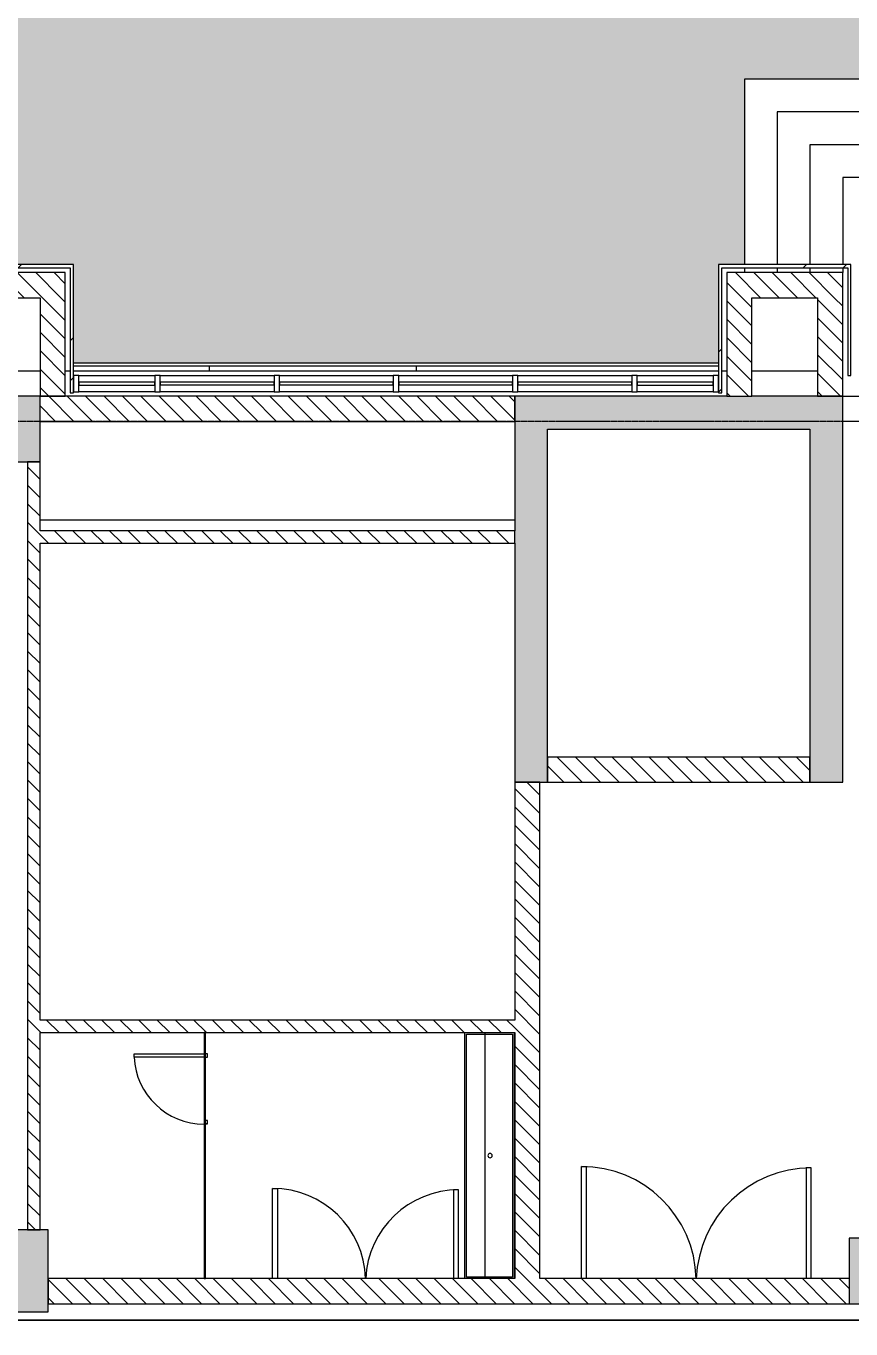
# Model space of a CAD drawing. Header units: millimetres. Extents: x -106145 to 154907, y -84585 to 152038.
# Drawn here: x 41561 to 49104, y 81205 to 93120 of the extents above; entities that cross this region are included whole.
import ezdxf

# ---------------------------------------------------------------- set-up
doc = ezdxf.new("R2010")
doc.units = ezdxf.units.MM
doc.linetypes.add('Cut Out Line _2_', pattern=[2, 1, -1])
for name, color, linetype, lineweight in [('A-ANNO-DIMS', 211, 'Continuous', 9), ('A-ANNO-DIMS-300', 211, 'Continuous', 9), ('A-DETL', 90, 'Continuous', 5), ('A-DETL-MBND', 5, 'Continuous', 5), ('A-DOOR', 31, 'Continuous', 5), ('A-DOOR-FRAM', 31, 'Continuous', 9), ('A-FLOR', 192, 'Continuous', 5), ('A-FLOR-PATT', 8, 'Continuous', 5), ('A-GLAZ-CURT', 52, 'Continuous', 5), ('A-GLAZ-CWMG', 51, 'Continuous', 5), ('A-WALL', 113, 'Continuous', 5), ('A-WALL-PATT', 111, 'Continuous', 5), ('P-SANR-FIXT', 6, 'Continuous', 5), ('S-COLS', 52, 'Continuous', 5)]:
    doc.layers.add(name, color=color, linetype=linetype, lineweight=lineweight)
doc.styles.add('RomanS', font='romans__.ttf', dxfattribs={"width": 0.8, "height": 1200})
doc.dimstyles.new('Diagonal_-_4_mm_RomanS', dxfattribs={"dimscale": 304.8, "dimtxt": 1219.023462, "dimasz": 1.476378, "dimexe": 0.984252, "dimexo": 0.0625, "dimgap": 0.19685, "dimtad": 1, "dimdec": 0, "dimzin": 0, "dimdsep": 46, "dimtxsty": 'RomanS', "dimblk1": 'OBLIQUE', "dimblk2": 'OBLIQUE', "dimsah": 1, "dimcen": 0.09, "dimdle": 2.362205, "dimazin": 0, "dimtfac": 1, "dimtdec": 4, "dimtix": 1, "dimtmove": 0, "dimatfit": 3, "dimfxl": 2.362205, "dimfxlon": 1, "dimtvp": 1, "dimtolj": 1, "dimtzin": 0, "dimarcsym": 2})
pattern_1 = [(315, (0, 0), (84.18955, 84.18955), [])]
pattern_2 = [(45, (0, 0), (-754.342, 754.342), []), (45, (0, 1143), (-754.342, 754.342), [])]

# ---------------------------------------------------------------- blocks, each defined once
blk = doc.blocks.new('M_Concrete-Rectangular-Column - 600 x 600-11938155-Site Plan')
at = {"layer": 'S-COLS'}
blk.add_hatch(color=256, dxfattribs=at).paths.add_polyline_path([(-300, 300), (-300, -300), (300, -300), (300, 300)], flags=0)
at = {"layer": 'S-COLS', "color": 41}
for p, q in [((300, 300), (-300, 300)), ((-300, 300), (-300, -300)), ((300, -300), (300, 300)), ((-300, -300), (300, -300))]:
    blk.add_line(p, q, dxfattribs=at)
blk = doc.blocks.new('M_Concrete-Rectangular-Column - 600 x 600-V46-Site Plan')
at = {"layer": 'S-COLS'}
for points in [[(-300, 300), (-300, -300), (70, -300), (70, 300), (-89, 300)], [(70, -300), (300, -300), (300, 300), (70, 300)]]:
    blk.add_hatch(color=256, dxfattribs=at).paths.add_polyline_path(points, flags=0)
at = {"layer": 'S-COLS', "color": 41}
for p, q in [((70, 300), (-300, 300)), ((-300, 300), (-300, -300)), ((-300, -300), (70, -300))]:
    blk.add_line(p, q, dxfattribs=at)
at = {"layer": 'S-COLS', "color": 253}
for p, q in [((300, 300), (70, 300)), ((300, -300), (300, 300)), ((70, -300), (300, -300))]:
    blk.add_line(p, q, dxfattribs=at)
blk = doc.blocks.new('M_Double Door-Large Slit Vision Panel_Type B - 2_2_TYPE A-13934773-Site Plan')
at = {"layer": 'A-DOOR', "color": 121, "lineweight": 9}
for p, q in [((-1050, 121.35), (-1050, 1146.35)), ((-1050, 1146.35), (-1005, 1146.35)), ((-1005, 1146.35), (-1005, 121.35)), ((1050, 1132.95), (1005, 1132.95)), ((1005, 1132.95), (1005, 121.35)), ((1050, 121.35), (1050, 1132.95))]:
    blk.add_line(p, q, dxfattribs=at)
at = {"layer": 'A-DOOR', "color": 41}
for centre, start, end in [((-1050, 96.35), 1.375702, 90), ((1050, 82.95), 90, 177.886922)]:
    blk.add_arc(centre, 1050, start, end, dxfattribs=at)
blk = doc.blocks.new('M_Double Door-Large Slit Vision Panel_Type B - 1_8_TYPE B-13934777-Site Plan')
at = {"layer": 'A-DOOR', "color": 121, "lineweight": 9}
for p, q in [((-850, 121.35), (-850, 946.35)), ((-850, 946.35), (-805, 946.35)), ((-805, 946.35), (-805, 121.35)), ((850, 932.95), (805, 932.95)), ((805, 932.95), (805, 121.35)), ((850, 121.35), (850, 932.95))]:
    blk.add_line(p, q, dxfattribs=at)
at = {"layer": 'A-DOOR', "color": 41}
for centre, start, end in [((-850, 96.35), 1.699396, 90), ((850, 82.95), 90, 177.389727)]:
    blk.add_arc(centre, 850, start, end, dxfattribs=at)
blk = doc.blocks.new('DC_SglFl-W-Int - 0_6 toilet door-6303770-Site Plan')
at = {"layer": 'A-DOOR', "color": 121, "lineweight": 9}
for p, q in [((290, 6), (290, 646)), ((290, 646), (320, 646)), ((320, 646), (320, 6))]:
    blk.add_line(p, q, dxfattribs=at)
at = {"layer": 'A-DOOR', "color": 41}
for start, end in [(92.6838, 179.9838), (181.0638, 182.6838)]:
    blk.add_arc((320, 6), 641, start, end, dxfattribs=at)
at = {"layer": 'A-DOOR-FRAM', "color": 121}
for p, q in [((-320, -24), (-320, -6)), ((-320, -24), (-290, -24)), ((-290, -24), (-290, -6)), ((290, -6), (290, -24)), ((290, -24), (320, -24)), ((320, -24), (320, -6))]:
    blk.add_line(p, q, dxfattribs=at)
blk = doc.blocks.new('Rectangular Mullion - 50 x 150mm-10192813-Site Plan')
at = {"layer": 'A-GLAZ-CWMG', "color": 53, "lineweight": 18}
for p, q in [((0, 75), (-50, 75)), ((-50, 75), (-50, -75)), ((0, -75), (0, 75)), ((-50, -75), (0, -75))]:
    blk.add_line(p, q, dxfattribs=at)
blk = doc.blocks.new('SINK_trough_scrub_x RETIRED - HYBA-077-6752953-Site Plan')
at = {"layer": 'P-SANR-FIXT', "color": 41}
for p, q in [((-575, 800), (1675, 800)), ((-575, 800), (1675, 800)), ((-560, 365), (-560, 785)), ((-560, 785), (1660, 785)), ((-560, 365), (-560, 785)), ((-560, 785), (1660, 785)), ((1660, 785), (1660, 365)), ((1660, 785), (1660, 365)), ((1675, 535), (-575, 535)), ((1660, 536), (-560, 536)), ((1660, 365), (-560, 365)), ((1660, 365), (-560, 365)), ((1675, 350), (-575, 350))]:
    blk.add_line(p, q, dxfattribs=at)
for start, end in [(90, 270), (90, 270), (270, 90), (270, 90)]:
    blk.add_arc((550, 580), 20, start, end, dxfattribs=at)
blk = doc.blocks.new('System Panel - Glazed-11478842-Site Plan')
at = {"layer": 'A-GLAZ-CURT', "color": 133, "lineweight": 9}
for p, q in [((348, 13), (-348, 13)), ((-348, 13), (-348, -13)), ((348, -13), (348, 13)), ((-348, -13), (348, -13))]:
    blk.add_line(p, q, dxfattribs=at)
blk = doc.blocks.new('System Panel - Glazed-10195712-Site Plan')
at = {"layer": 'A-GLAZ-CURT', "color": 133, "lineweight": 9}
for p, q in [((520, 12.5), (-520, 12.5)), ((-520, 12.5), (-520, -12.5)), ((520, -12.5), (520, 12.5)), ((-520, -12.5), (520, -12.5))]:
    blk.add_line(p, q, dxfattribs=at)
blk = doc.blocks.new('Rectangular Mullion - 50 x 150mm-V52-Site Plan')
at = {"layer": 'A-GLAZ-CWMG', "color": 53, "lineweight": 18}
for p, q in [((-50, 75), (0, 75)), ((-50, -75), (-50, 75)), ((0, 75), (0, -75)), ((0, -75), (-50, -75))]:
    blk.add_line(p, q, dxfattribs=at)
blk = doc.blocks.new('Rectangular Mullion - 50 x 150mm-11478816-Site Plan')
at = {"layer": 'A-GLAZ-CWMG', "color": 253}
for p, q in [((42044, 89925), (42739, 89925)), ((42739, 89775), (42044, 89775))]:
    blk.add_line(p, q, dxfattribs=at)
blk = doc.blocks.new('Rectangular Mullion - 50 x 150mm-10195707-Site Plan')
at = {"layer": 'A-GLAZ-CWMG', "color": 253}
for p, q in [((25199, 55940), (25199, 56980)), ((25349, 56980), (25349, 55940))]:
    blk.add_line(p, q, dxfattribs=at)
blk = doc.blocks.new('Rectangular Mullion - 50 x 150mm-V53-Site Plan')
at = {"layer": 'A-GLAZ-CWMG', "color": 53, "lineweight": 18}
for p, q in [((-25, 75), (25, 75)), ((-25, -75), (-25, 75)), ((25, 75), (25, -75)), ((25, -75), (-25, -75))]:
    blk.add_line(p, q, dxfattribs=at)
blk = doc.blocks.new('MM-HOSPITAL A _ B BLOCK-2022_11_05_CENTRAL_rvt-1-Site Plan')
at = {"layer": 'A-WALL-PATT'}
h = blk.add_hatch(dxfattribs=at)
h.set_pattern_fill('FP_20', color=41, style=0, pattern_type=2)
h.set_pattern_definition(pattern_2)
h.paths.add_polyline_path([(40814, 90910), (41994, 90910), (41994, 90940), (40784, 90940), (40784, 90910)], flags=0)
h = blk.add_hatch(dxfattribs=at)
h.set_pattern_fill('FP_20', color=41, style=0, pattern_type=2)
h.set_pattern_definition(pattern_2)
h.paths.add_polyline_path([(47924, 89765), (47924, 90940), (47894, 90940), (47894, 89765)], flags=0)
h = blk.add_hatch(dxfattribs=at)
h.set_pattern_fill('FP_20', color=41, style=0, pattern_type=2)
h.set_pattern_definition(pattern_2)
h.paths.add_polyline_path([(48116, 90910), (49074, 90910), (49074, 90940), (47924, 90940), (47924, 90910)], flags=0)
h = blk.add_hatch(dxfattribs=at)
h.set_pattern_fill('FP_19', color=90, style=0, pattern_type=2)
h.set_pattern_definition(pattern_1)
h.paths.add_polyline_path([(41919, 90635), (41919, 90865), (40859, 90865), (40859, 90635), (41689, 90635)], flags=0)
h = blk.add_hatch(dxfattribs=at)
h.set_pattern_fill('FP_20', color=41, style=0, pattern_type=2)
h.set_pattern_definition(pattern_2)
h.paths.add_polyline_path([(41964, 89765), (41994, 89765), (41994, 90910), (41964, 90910)], flags=0)
h = blk.add_hatch(dxfattribs=at)
h.set_pattern_fill('FP_19', color=90, style=0, pattern_type=2)
h.set_pattern_definition(pattern_1)
h.paths.add_polyline_path([(49029, 90635), (49029, 90865), (47969, 90865), (47969, 90635), (48799, 90635)], flags=0)
h = blk.add_hatch(dxfattribs=at)
h.set_pattern_fill('FP_19', color=90, style=0, pattern_type=2)
h.set_pattern_definition(pattern_1)
h.paths.add_polyline_path([(41919, 89735), (41919, 90635), (41689, 90635), (41689, 89735)], flags=0)
h = blk.add_hatch(dxfattribs=at)
h.set_pattern_fill('FP_19', color=90, style=0, pattern_type=2)
h.set_pattern_definition(pattern_1)
h.paths.add_polyline_path([(47969, 89735), (48199, 89735), (48199, 90635), (47969, 90635)], flags=0)
h = blk.add_hatch(dxfattribs=at)
h.set_pattern_fill('FP_19', color=90, style=0, pattern_type=2)
h.set_pattern_definition(pattern_1)
h.paths.add_polyline_path([(48799, 89735), (49029, 89735), (49029, 90635), (48799, 90635), (48799, 90268)], flags=0)
h = blk.add_hatch(dxfattribs=at)
h.set_pattern_fill('FP_19', color=90, style=0, pattern_type=2)
h.set_pattern_definition(pattern_1)
h.paths.add_polyline_path([(46029, 89505), (46029, 89735), (41689, 89735), (41689, 89505), (46016, 89505)], flags=0)
for points in [[(46259, 89505), (46329, 89505), (46329, 89735), (46029, 89735), (46029, 89505)], [(48729, 89505), (48729, 89735), (46329, 89735), (46329, 89505), (48605, 89505)], [(49029, 89505), (49029, 89735), (48729, 89735), (48729, 89505), (48799, 89505)], [(46029, 86205), (46329, 86205), (46329, 89505), (46029, 89505), (46029, 88390)], [(48116, 89435), (48729, 89435), (48729, 89505), (46329, 89505), (46329, 89435), (47066, 89435)], [(48729, 86205), (49029, 86205), (49029, 89505), (48729, 89505), (48729, 86435)]]:
    blk.add_hatch(color=254, dxfattribs=at).paths.add_polyline_path(points, flags=0)
h = blk.add_hatch(dxfattribs=at)
h.set_pattern_fill('FP_19', color=90, style=0, pattern_type=2)
h.set_pattern_definition(pattern_1)
h.paths.add_polyline_path([(41689, 82110), (41689, 89135), (41574, 89135), (41574, 82110)], flags=0)
h = blk.add_hatch(dxfattribs=at)
h.set_pattern_fill('FP_19', color=90, style=0, pattern_type=2)
h.set_pattern_definition(pattern_1)
h.paths.add_polyline_path([(41689, 88390), (46029, 88390), (46029, 88505), (41689, 88505)], flags=0)
h = blk.add_hatch(dxfattribs=at)
h.set_pattern_fill('FP_19', color=90, style=0, pattern_type=2)
h.set_pattern_definition(pattern_1)
h.paths.add_polyline_path([(46329, 86205), (48729, 86205), (48729, 86435), (46329, 86435)], flags=0)
h = blk.add_hatch(dxfattribs=at)
h.set_pattern_fill('FP_19', color=90, style=0, pattern_type=2)
h.set_pattern_definition(pattern_1)
h.paths.add_polyline_path([(46029, 81665), (46259, 81665), (46259, 86205), (46029, 86205), (46029, 81970)], flags=0)
h = blk.add_hatch(dxfattribs=at)
h.set_pattern_fill('FP_19', color=90, style=0, pattern_type=2)
h.set_pattern_definition(pattern_1)
h.paths.add_polyline_path([(46029, 83915), (46029, 84030), (41689, 84030), (41689, 83915), (44965, 83915)], flags=0)
h = blk.add_hatch(dxfattribs=at)
h.set_pattern_fill('FP_19', color=90, style=0, pattern_type=2)
h.set_pattern_definition(pattern_1)
h.paths.add_polyline_path([(41764, 81435), (49089, 81435), (49089, 81665), (41764, 81665)], flags=0)
at = {"layer": 'S-COLS'}
blk.add_hatch(color=256, dxfattribs=at).paths.add_polyline_path([(41014, 81360), (41764, 81360), (41764, 82110), (41014, 82110), (41014, 81970)], flags=0)
at = {"layer": 'A-DETL-MBND', "color": 253}
for p, q in [((43239, 89965), (43239, 90010)), ((45129, 90010), (45129, 89965))]:
    blk.add_line(p, q, dxfattribs=at)
at = {"layer": 'A-FLOR', "color": 253}
for p, q in [((48129, 92635), (48129, 90940)), ((57159, 92635), (48129, 92635)), ((48429, 92335), (48429, 90940)), ((57159, 92335), (48429, 92335)), ((48729, 92035), (48729, 90940)), ((52189, 92035), (48729, 92035)), ((49029, 91735), (49029, 90940)), ((52189, 91735), (49029, 91735)), ((48129, 90910), (48129, 90865)), ((48429, 90910), (48429, 90865)), ((48729, 90910), (48729, 90865)), ((49029, 90910), (49029, 90865)), ((41689, 89965), (41089, 89965)), ((41964, 89965), (41919, 89965)), ((47894, 89965), (41994, 89965)), ((47969, 89965), (47924, 89965)), ((48799, 89965), (48199, 89965))]:
    blk.add_line(p, q, dxfattribs=at)
at = {"layer": 'A-FLOR', "color": 41}
for p, q in [((51809, 81285), (33099, 81285)), ((33099, 81285), (51809, 81285))]:
    blk.add_line(p, q, dxfattribs=at)
at = {"layer": 'A-WALL', "color": 53, "lineweight": 18}
for p, q in [((41994, 90940), (40784, 90940)), ((41994, 90910), (41994, 90940)), ((47894, 90940), (47894, 89765)), ((47924, 90940), (47894, 90940)), ((49074, 90940), (47924, 90940)), ((49104, 90940), (49074, 90940)), ((49104, 89925), (49104, 90940)), ((40814, 90910), (41964, 90910)), ((41919, 90865), (40859, 90865)), ((41919, 90635), (41919, 90865)), ((41964, 90910), (41964, 89765)), ((41994, 89765), (41994, 90910)), ((47924, 90910), (49074, 90910)), ((47924, 89765), (47924, 90910)), ((49029, 90865), (47969, 90865)), ((47969, 90865), (47969, 90635)), ((49029, 90635), (49029, 90865)), ((49074, 90910), (49074, 89925)), ((41089, 90635), (41689, 90635)), ((41689, 90635), (41689, 89735)), ((41919, 89735), (41919, 90635)), ((47969, 90635), (47969, 89735)), ((48199, 89735), (48199, 90635)), ((48199, 90635), (48799, 90635)), ((48799, 90635), (48799, 89735)), ((49029, 89735), (49029, 90635)), ((49074, 89925), (49104, 89925)), ((46029, 89735), (41689, 89735)), ((41689, 89735), (41919, 89735)), ((41964, 89765), (41994, 89765)), ((46029, 89505), (46029, 89735)), ((46329, 89735), (46029, 89735)), ((46029, 89735), (46029, 89505)), ((47969, 89735), (46329, 89735)), ((47894, 89765), (47924, 89765)), ((48729, 89735), (48199, 89735)), ((48799, 89735), (48729, 89735)), ((49029, 89505), (49029, 89735))]:
    blk.add_line(p, q, dxfattribs=at)
at = {"layer": 'A-WALL', "color": 253}
for p, q in [((41994, 90040), (47894, 90040)), ((47894, 90010), (41994, 90010)), ((47969, 89735), (48199, 89735)), ((48799, 89735), (49029, 89735)), ((49029, 89735), (48799, 89735)), ((49029, 89735), (50729, 89735)), ((50729, 89505), (49029, 89505))]:
    blk.add_line(p, q, dxfattribs=at)
at = {"layer": 'A-WALL', "color": 61, "lineweight": 18}
for p, q in [((41689, 89505), (46029, 89505)), ((46029, 89505), (46029, 88505)), ((49029, 86205), (49029, 89505)), ((46329, 89435), (48729, 89435)), ((46329, 86435), (46329, 89435)), ((48729, 89435), (48729, 86435)), ((41574, 89135), (41574, 82110)), ((41689, 89135), (41574, 89135)), ((41689, 88505), (41689, 89135)), ((46029, 88505), (41689, 88505)), ((41689, 88390), (46029, 88390)), ((41689, 84030), (41689, 88390)), ((46029, 88390), (46029, 86205)), ((48729, 86435), (46329, 86435)), ((46029, 86205), (46029, 84030)), ((46259, 81665), (46259, 86205)), ((46259, 86205), (46329, 86205)), ((46329, 86205), (48729, 86205)), ((48729, 86205), (49029, 86205)), ((46029, 84030), (41689, 84030)), ((41689, 82110), (41689, 83915)), ((41689, 83915), (43189, 83915)), ((43189, 83915), (43189, 81665)), ((43201, 83915), (46029, 83915)), ((43201, 81665), (43201, 83915)), ((46029, 83915), (46029, 81665)), ((41574, 82110), (41689, 82110)), ((43189, 81665), (41764, 81665)), ((41764, 81665), (41764, 81435)), ((46029, 81665), (43201, 81665)), ((49089, 81665), (46259, 81665)), ((41764, 81435), (49089, 81435))]:
    blk.add_line(p, q, dxfattribs=at)
at = {"layer": 'A-WALL', "color": 41}
for p, q in [((41689, 88605), (46029, 88605)), ((46029, 88390), (46029, 88505)), ((46329, 86435), (46329, 86205)), ((46329, 86205), (46329, 86435)), ((48729, 86205), (48729, 86435)), ((48729, 86435), (48729, 86205)), ((46259, 86205), (46029, 86205)), ((46029, 86205), (46259, 86205)), ((43201, 83915), (43189, 83915)), ((43189, 81665), (43201, 81665))]:
    blk.add_line(p, q, dxfattribs=at)
at = {"layer": 'S-COLS', "color": 41}
for p, q in [((41764, 82110), (41014, 82110)), ((41764, 81360), (41764, 82110)), ((41014, 81360), (41764, 81360))]:
    blk.add_line(p, q, dxfattribs=at)
at = {"color": 253, "lineweight": 5}
for name, p, rotation in [('Rectangular Mullion - 50 x 150mm-10192813-Site Plan', (41994, 89850), 180), ('Rectangular Mullion - 50 x 150mm-10195707-Site Plan', (99769, 64576), 90), ('Rectangular Mullion - 50 x 150mm-10195707-Site Plan', (100859, 64576), 90), ('Rectangular Mullion - 50 x 150mm-10195707-Site Plan', (101949, 64576), 89.99999999999909), ('Rectangular Mullion - 50 x 150mm-10195707-Site Plan', (103039, 64576), 90), ('M_Concrete-Rectangular-Column - 600 x 600-V46-Site Plan', (41389, 89435), 89.99999999999942), ('SINK_trough_scrub_x RETIRED - HYBA-077-6752953-Site Plan', (45224, 83340), 269.9999999999994), ('DC_SglFl-W-Int - 0_6 toilet door-6303770-Site Plan', (43195, 83400), 89.99999999999957), ('M_Concrete-Rectangular-Column - 600 x 600-11938155-Site Plan', (49389, 81735), 90.00000482565875)]:
    blk.add_blockref(name, p, dxfattribs=dict(at, rotation=rotation))
for name, p in [('Rectangular Mullion - 50 x 150mm-11478816-Site Plan', (0, 0)), ('System Panel - Glazed-11478842-Site Plan', (42391, 89850)), ('System Panel - Glazed-10195712-Site Plan', (43309, 89850)), ('System Panel - Glazed-10195712-Site Plan', (44399, 89850)), ('System Panel - Glazed-10195712-Site Plan', (45489, 89850)), ('System Panel - Glazed-10195712-Site Plan', (46579, 89850)), ('Rectangular Mullion - 50 x 150mm-11478816-Site Plan', (5105, 0)), ('System Panel - Glazed-11478842-Site Plan', (47496, 89850)), ('M_Double Door-Large Slit Vision Panel_Type B - 2_2_TYPE A-13934773-Site Plan', (47689, 81544)), ('M_Double Door-Large Slit Vision Panel_Type B - 1_8_TYPE B-13934777-Site Plan', (44666, 81544))]:
    blk.add_blockref(name, p, dxfattribs=at)
at = {"color": 253, "lineweight": 5, "extrusion": (0, 0, -1), "rotation": 180}
for name, p in [('Rectangular Mullion - 50 x 150mm-V53-Site Plan', (-42764, 89850)), ('Rectangular Mullion - 50 x 150mm-V53-Site Plan', (-43854, 89850)), ('Rectangular Mullion - 50 x 150mm-V53-Site Plan', (-44944, 89850)), ('Rectangular Mullion - 50 x 150mm-V53-Site Plan', (-46034, 89850)), ('Rectangular Mullion - 50 x 150mm-V53-Site Plan', (-47124, 89850)), ('Rectangular Mullion - 50 x 150mm-V52-Site Plan', (-47894, 89850))]:
    blk.add_blockref(name, p, dxfattribs=at)
blk = doc.blocks.new('DIMBLOCK33-Site Plan')
at = {"layer": 'A-ANNO-DIMS-300', "transparency": 16777216}
for p, q in [((-65455, 47706), (79278, 131267)), ((79014, 130283), (78504, 131167)), ((78654, 130907), (79014, 130283)), ((-64471, 47442), (-64981, 48325)), ((-64831, 48066), (-64471, 47442))]:
    blk.add_line(p, q, dxfattribs=at)
at = {"layer": 'A-ANNO-DIMS-300', "lineweight": 35, "transparency": 16777216}
for p, q in [((78654, 130907), (78737, 131214)), ((78654, 130907), (78572, 130600)), ((-64831, 48066), (-64749, 48373)), ((-64831, 48066), (-64914, 47758))]:
    blk.add_line(p, q, dxfattribs=at)
at = {"layer": 'A-ANNO-DIMS-300', "color": 0, "transparency": 16777216, "insert": (3725, 89578), "char_height": 1200, "width": 6511.94, "attachment_point": 1, "rotation": 30, "line_spacing_factor": 0.983083, "style": 'RomanS'}
blk.add_mtext('165683', dxfattribs=at)
blk = doc.blocks.new('_Oblique')
at = {"color": 0, "linetype": 'ByBlock', "lineweight": -2}
blk.add_line((-0.5, -0.5), (0.5, 0.5), dxfattribs=at)

msp = doc.modelspace()

# ---------------------------------------------------------------- block references
at = {"lineweight": 5}
msp.add_blockref('MM-HOSPITAL A _ B BLOCK-2022_11_05_CENTRAL_rvt-1-Site Plan', (0, 0), dxfattribs=at)

# ---------------------------------------------------------------- next in the draw order: hatches: boundary and pattern name
at = {"layer": 'A-FLOR-PATT', "transparency": 33554495}
h = msp.add_hatch(dxfattribs=at)
h.set_pattern_fill('FP_5', color=256, style=0, pattern_type=2)
h.set_pattern_definition([(0, (0, 0), (1219.2, 304.8), [100.584, -813.816, 100.584, -813.816, -4876.8]), (0, (0, 0), (1219.2, 304.8), [-1828.8, 100.584, -1728.216, 100.584, -813.816, -2133.6]), (0, (0, 0), (1219.2, 304.8), [-4572, 100.584, -509.016, 100.584, -1423.416]), (120, (457.2, 152.4), (-873.56454, 903.4582), [100.584, -813.816, 100.584, -813.816, -4876.8]), (120, (457.2, 152.4), (-873.56454, 903.4582), [-1828.8, 100.584, -1728.216, 100.584, -813.816, -2133.6]), (120, (457.2, 152.4), (-873.56454, 903.4582), [-4572, 100.584, -509.016, 100.584, -1423.416]), (240, (609.6, 762), (-345.63546, -1208.2582), [100.584, -813.816, 100.584, -813.816, -4876.8]), (240, (609.6, 762), (-345.63546, -1208.2582), [-1828.8, 100.584, -1728.216, 100.584, -813.816, -2133.6]), (240, (609.6, 762), (-345.63546, -1208.2582), [-4572, 100.584, -509.016, 100.584, -1423.416])])
h.paths.add_polyline_path([(9618.75, 53300), (14358.73, 53300.95), (14358.73, 53345), (9618.75, 53345), (9618.75, 53339.25)], flags=0)
h.paths.add_polyline_path([(20278.75, 53300.01), (25083.74, 53300.05), (25080.48, 53345), (20278.75, 53345), (20278.75, 53300.03)], flags=0)
h.paths.add_polyline_path([(24183.75, 86830), (24183.74, 86830), (23961.54, 86632.65)], flags=0)
h.paths.add_polyline_path([(20763.74, 53375), (25083.74, 53375), (25083.74, 57135.05), (21658.74, 57135.05), (21658.74, 62735.05), (25083.74, 62735.05), (25083.74, 65730), (24183.75, 65730), (24183.75, 72040), (25083.74, 72040), (25083.74, 81130), (24183.75, 81130), (24183.75, 82340), (25083.74, 82340), (25083.74, 86830), (24183.75, 86830), (24183.74, 90940), (27768.75, 90940), (27768.75, 90040), (32943.74, 90040), (32943.74, 90940), (34153.74, 90940), (34153.74, 90040), (40783.74, 90040), (40783.74, 90940), (41993.74, 90940), (41993.74, 90040), (47893.75, 90040), (47893.75, 90940.01), (48128.75, 90940.01), (48128.75, 92635), (57158.76, 92635), (57158.76, 110913.61), (57165.83, 111159.17), (57183.99, 111385.42), (57215.48, 111619.86), (57260.98, 111858.58), (57315.73, 112082.03), (57388.75, 112320.98), (57388.75, 113238.12), (-14611.25, 71668.9), (-14611.25, 70801.76), (10593.75, 85440.05), (10593.75, 69340.05), (-13725.75, 69340.05), (-13725.75, 69045.75), (-14611.25, 69045.75), (-14611.25, 68865), (-8411.25, 68865), (-8411.25, 66040), (-5496.25, 66040), (-5496.25, 66940.05), (-836.25, 66940.05), (-836.25, 66040.05), (6183.75, 66040.05), (6183.75, 66940.05), (10593.75, 66940.05), (10593.75, 64090.05), (9693.75, 64090.05), (9693.75, 53375), (14358.73, 53375), (14361.51, 81970.46), (14364.69, 82051.43), (14382.5, 82201.92), (14412.07, 82350.55), (14453.2, 82496.41), (14509.77, 82647.52), (14569.1, 82776.2), (14667.02, 82944.16), (14740.7, 83051.38), (14821.16, 83153.44), (14924.02, 83264.72), (15035.3, 83367.59), (15154.31, 83461.41), (15280.32, 83545.6), (15412.54, 83619.65), (15559.97, 83686.71), (15692.34, 83735.54), (15871.41, 83783.29), (16008.93, 83808.86), (16148.35, 83824.49), (16288.74, 83830), (18348.74, 83830), (18500.17, 83824.05), (18650.66, 83806.24), (18799.29, 83776.68), (18945.14, 83735.54), (19087.32, 83683.09), (19224.94, 83619.65), (19392.9, 83521.72), (19500.12, 83448.04), (19602.17, 83367.59), (19713.46, 83264.72), (19816.32, 83153.44), (19910.14, 83034.43), (19994.33, 82908.42), (20068.38, 82776.2), (20131.83, 82638.58), (20184.28, 82496.41), (20232.02, 82317.33), (20257.59, 82179.81), (20273.22, 82040.39), (20278.74, 81900), (20278.75, 53375), (20323.35, 53375)], flags=0)
h.paths.add_polyline_path([(9618.75, 53375), (9663.75, 53375), (9663.75, 64090.05), (9618.75, 64090.05), (9618.75, 53389.03)], flags=0)
h.paths.add_polyline_path([(9693.75, 64120.05), (10563.75, 64120.05), (10563.75, 66910.05), (6213.75, 66910.05), (6213.75, 65965.05), (6183.75, 65965.05), (6183.75, 66010.05), (-836.25, 66010.05), (-836.25, 65965.05), (-866.25, 65965.05), (-866.25, 66910.05), (-5466.25, 66910.05), (-5466.25, 65965), (-5496.25, 65965), (-5496.25, 66010), (-8411.25, 66010), (-8411.25, 65925), (-5421.25, 65925), (-5421.25, 66865.05), (-911.25, 66865.05), (-911.2, 65735.05), (6258.75, 65735.05), (6258.74, 66865.05), (10518.75, 66865.05), (10518.75, 64165.05), (9618.75, 64165.05), (9618.75, 64120.05), (9663.75, 64120.05)], flags=0)
h.paths.add_polyline_path([(10079.95, 64395.05), (10288.75, 64395.05), (10288.75, 65505), (9388.76, 65505), (9388.76, 64395.05), (9618.75, 64395.05)], flags=0)
h.paths.add_polyline_path([(9388.75, 65735), (10288.75, 65735), (10288.75, 66635.05), (6488.75, 66635.05), (6488.75, 65735.05), (9388.75, 65735.05)], flags=0)
h.paths.add_polyline_path([(-5546.25, 65735.05), (-5421.25, 65735.05), (-5421.25, 65775), (-8411.25, 65775), (-8411.25, 65735.05), (-6116.26, 65735.05)], flags=0)
h.paths.add_polyline_path([(-5191.25, 65735.05), (-1141.25, 65735.05), (-1141.25, 66635.05), (-5191.25, 66635.05), (-5191.25, 65760)], flags=0)
h.paths.add_polyline_path([(-786.25, 65775.05), (-836.25, 65775.05), (-836.25, 65925.05), (6183.75, 65925.05), (6183.75, 65775.05), (213.75, 65775.05)], flags=0)
h.paths.add_polyline_path([(49986.34, 93340), (27982.76, 93340), (27982.76, 95337.81), (53776.48, 110258.48), (53444.66, 110833.21), (54228.5, 111285.76), (54559.94, 110711.69), (55182.76, 111071.96), (55182.76, 93340), (53367.05, 93340)], flags=0)
h.paths.add_polyline_path([(52737.25, 109658.48), (52405.43, 110233.21), (53189.27, 110685.76), (53520.71, 110111.69), (53367.05, 110022.8)], flags=0)

# ---------------------------------------------------------------- next in the draw order: linework, layer by layer
at = {"layer": 'A-DETL', "linetype": 'Cut Out Line _2_'}
msp.add_line((57388.75, 89505), (25618.75, 89505), dxfattribs=at)

# ---------------------------------------------------------------- next in the draw order: dimensions: what is measured, and where the dimension line sits
at = {"layer": 'A-ANNO-DIMS'}
dim = msp.add_linear_dim(base=(78654.26, 130907.03), p1=(-64471.28, 47442.07), p2=(79014.26, 130283.49), angle=30, dimstyle='Diagonal_-_4_mm_RomanS', override={"dimpost": '<>', "dimfxl": 165682.835536}, dxfattribs=at)
dim.commit()
dim.dimension.update_dxf_attribs({"geometry": 'DIMBLOCK33-Site Plan', "text_midpoint": (6578.73, 90062.68)})

doc.saveas('drawing.dxf')
